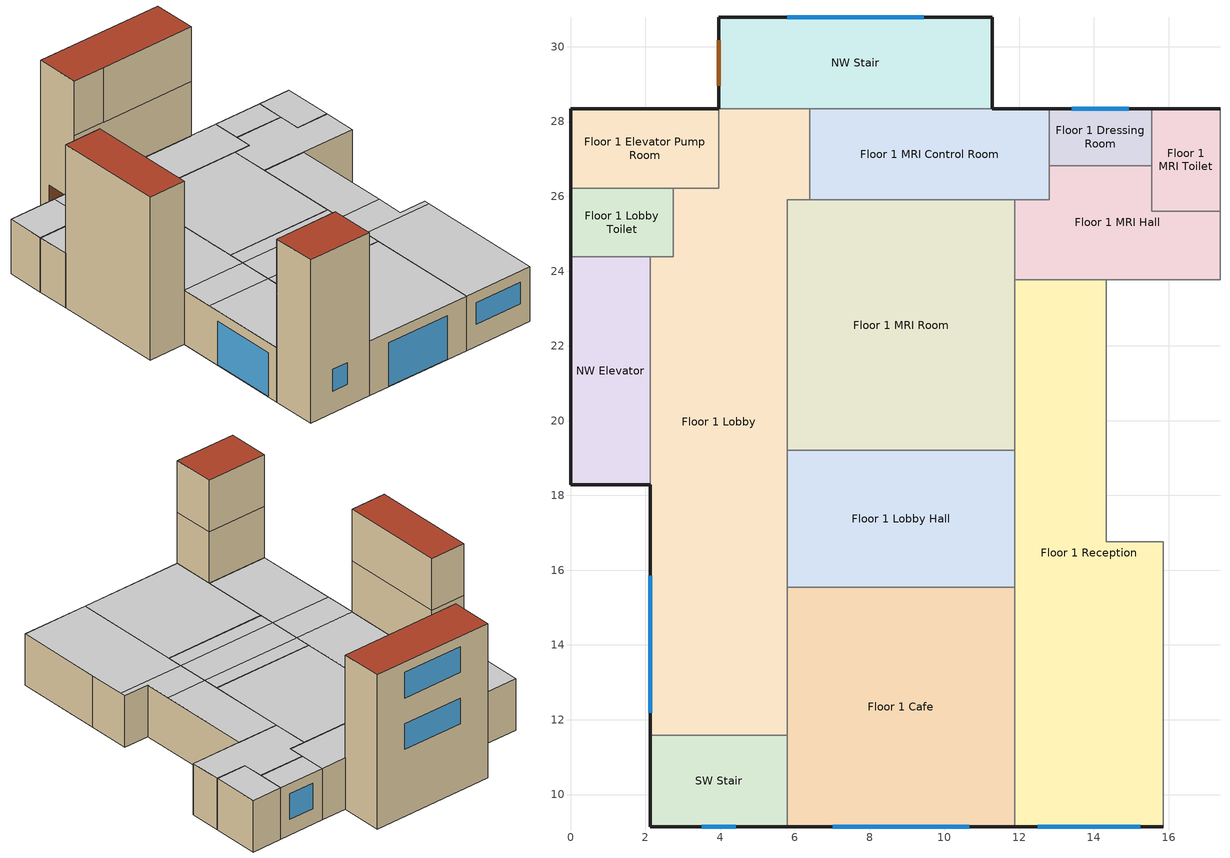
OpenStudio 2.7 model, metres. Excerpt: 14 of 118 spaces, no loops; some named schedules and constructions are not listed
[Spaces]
Floor 1 Lobby
 floor ground: 6.4,28.35 6.4,25.91 5.79,25.91 5.79,11.58 2.13,11.58 2.13,24.38 2.74,24.38 2.74,26.21 3.96,26.21 3.96,28.35 z0
 wall outside: 2.13,18.29 2.13,11.58 z0:3.05
 wall to SW Stair: 2.13,11.58 5.79,11.58 z0:3.05
 wall to Floor 1 MRI Room: 5.79,19.2 5.79,25.91 6.4,25.91 z0:3.05
 wall to Floor 1 Elevator Pump Room: 3.96,28.35 3.96,26.21 2.74,26.21 z0:3.05
 wall to Floor 1 Lobby Toilet: 2.74,26.21 2.74,24.38 2.13,24.38 z0:3.05
 wall to Floor 1 MRI Control Room: 6.4,25.91 6.4,28.35 z0:3.05
 wall to Floor 1 Cafe: 5.79,11.58 5.79,15.54 z0:3.05
 wall to Floor 1 Lobby Hall: 5.79,15.54 5.79,19.2 z0:3.05
 wall to NW Stair: 6.4,28.35 3.96,28.35 z0:3.05
 wall to NW Elevator: 2.13,24.38 2.13,18.29 z0:3.05
 window: 2.13,15.85 2.13,12.19 z0.03:2.46
 ceiling to Floor 2 Work Hall: 5.79,16.46 5.79,18.29 2.13,18.29 2.13,16.46 z3.05
 ceiling to Floor 2 Work: 5.79,18.29 5.79,25.91 6.4,25.91 6.4,28.35 3.96,28.35 3.96,26.21 2.74,26.21 2.74,24.38 2.13,24.38 2.13,18.29 z3.05
 ceiling to Floor 2 Reception: 5.79,11.58 5.79,16.46 2.13,16.46 2.13,11.58 z3.05
SW Stair
 floor ground: 5.79,11.58 5.79,9.14 2.13,9.14 2.13,11.58 z0
 wall outside: 2.13,11.58 2.13,9.14 5.79,9.14 z0:9.14
 wall to Floor 3 Undeveloped 2: 5.79,9.14 5.79,11.58 2.13,11.58 z6.1:9.14
 wall to Floor 1 Cafe: 5.79,9.14 5.79,11.58 z0:3.05
 wall to Floor 2 Reception: 5.79,9.14 5.79,11.58 2.13,11.58 z3.05:6.1
 window: 3.51,9.14 4.42,9.14 z1.22:2.44
 roof outside: 5.79,9.14 5.79,11.58 2.13,11.58 2.13,9.14 z9.14
Floor 1 Lobby Hall
 floor ground: 11.89,19.2 11.89,15.54 5.79,15.54 5.79,19.2 z0
 wall to Floor 1 MRI Room: 11.89,19.2 5.79,19.2 z0:3.05
 wall to Floor 1 Cafe: 5.79,15.54 11.89,15.54 z0:3.05
 wall to Floor 1 Reception: 11.89,15.54 11.89,19.2 z0:3.05
 ceiling to Floor 2 Work Hall: 11.89,16.46 11.89,18.29 5.79,18.29 5.79,16.46 z3.05
 ceiling to Floor 2 Work: 11.89,18.29 11.89,19.2 5.79,19.2 5.79,18.29 z3.05
 ceiling to Floor 2 Reception: 11.89,15.54 11.89,16.46 5.79,16.46 5.79,15.54 z3.05
Floor 1 MRI Hall
 floor ground: 15.54,26.82 15.54,25.6 17.37,25.6 17.37,23.77 11.89,23.77 11.89,25.91 12.8,25.91 12.8,26.82 z0
 wall to Floor 1 MRI Toilet: 17.37,25.6 15.54,25.6 15.54,26.82 z0:3.05
 wall to Floor 1 Dressing Room: 15.54,26.82 12.8,26.82 z0:3.05
 wall to Floor 1 Office: 14.33,23.77 17.37,23.77 z0:3.05
 wall to Floor 1 MRI Room: 11.89,25.91 11.89,23.77 z0:3.05
 wall to Floor 1 MRI Control Room: 12.8,26.82 12.8,25.91 11.89,25.91 z0:3.05
 wall to Floor 1 Reception: 11.89,23.77 14.33,23.77 z0:3.05
 wall to Floor 1 Procedure Room: 17.37,23.77 17.37,25.6 z0:3.05
 ceiling to Floor 2 Work: 17.37,23.77 17.37,25.6 15.54,25.6 15.54,26.82 12.8,26.82 12.8,25.91 11.89,25.91 11.89,23.77 z3.05
NW Elevator
 floor ground: 2.13,24.38 2.13,18.29 0,18.29 0,24.38 z0
 wall outside: 0,24.38 0,18.29 2.13,18.29 z0:9.14
 wall to Floor 3 Office Toilet: 2.13,24.38 0,24.38 z6.1:9.14
 wall to Floor 1 Lobby Toilet: 2.13,24.38 0,24.38 z0:3.05
 wall to Floor 3 Elevator Hall: 2.13,18.29 2.13,24.38 z6.1:9.14
 wall to Floor 2 Work Toilet: 2.13,24.38 0,24.38 z3.05:6.1
 wall to Floor 2 Work: 2.13,18.29 2.13,24.38 z3.05:6.1
 roof outside: 2.13,18.29 2.13,24.38 0,24.38 0,18.29 z9.14
Floor 1 Reception
 floor ground: 14.33,23.77 14.33,16.76 15.85,16.76 15.85,9.14 11.89,9.14 11.89,23.77 z0
 wall outside: 11.89,9.14 15.85,9.14 z0:3.05
 wall to Floor 1 Cafe: 11.89,15.54 11.89,9.14 z0:3.05
 wall to Floor 1 Reception Hall: 15.85,14.33 15.85,16.76 z0:3.05
 wall to Floor 1 Office: 15.85,16.76 14.33,16.76 14.33,23.77 z0:3.05
 wall to Floor 1 MRI Room: 11.89,23.77 11.89,19.2 z0:3.05
 wall to Floor 1 Scheduling: 15.85,9.14 15.85,14.33 z0:3.05
 window: 12.5,9.14 15.24,9.14 z1.22:2.44
 ceiling to Floor 2 Work Hall: 15.85,16.46 15.85,16.76 14.33,16.76 14.33,18.29 11.89,18.29 11.89,16.46 z3.05
 ceiling to Floor 2 Reception: 15.85,9.14 15.85,16.46 11.89,16.46 11.89,9.14 z3.05
 ceiling to Floor 2 Work: 14.33,18.29 14.33,23.77 11.89,23.77 11.89,18.29 z3.05
NW Stair
 floor ground: 11.28,30.78 11.28,28.35 3.96,28.35 3.96,30.78 z0
 wall outside: 11.28,28.35 11.28,30.78 3.96,30.78 3.96,28.35 z0:9.14
 wall to Floor 3 Office: 5.79,28.35 11.28,28.35 z6.1:9.14
 wall to Floor 1 MRI Control Room: 6.4,28.35 11.28,28.35 z0:3.05
 wall to Floor 2 Work: 3.96,28.35 11.28,28.35 z3.05:6.1
 wall to Floor 3 Elevator Hall: 3.96,28.35 5.79,28.35 z6.1:9.14
 window: 9.45,30.78 5.79,30.78 z3.96:5.49; 9.45,30.78 5.79,30.78 z7.01:8.53
 door: 3.96,30.18 3.96,28.96 z0:2.44
 roof outside: 11.28,28.35 11.28,30.78 3.96,30.78 3.96,28.35 z9.14
Floor 1 MRI Room
 floor ground: 11.89,25.91 11.89,19.2 5.79,19.2 5.79,25.91 z0
 wall to Floor 1 MRI Control Room: 11.89,25.91 6.4,25.91 z0:3.05
 ceiling to Floor 2 Work: 11.89,19.2 11.89,25.91 5.79,25.91 5.79,19.2 z3.05
Floor 1 Cafe
 floor ground: 11.89,15.54 11.89,9.14 5.79,9.14 5.79,15.54 z0
 wall outside: 5.79,9.14 11.89,9.14 z0:3.05
 window: 7.01,9.14 10.67,9.14 z0.03:2.46
 ceiling to Floor 2 Reception: 11.89,9.14 11.89,15.54 5.79,15.54 5.79,9.14 z3.05
Floor 1 Dressing Room
 floor ground: 15.54,28.35 15.54,26.82 12.8,26.82 12.8,28.35 z0
 wall outside: 15.54,28.35 12.8,28.35 z0:3.05
 wall to Floor 1 MRI Toilet: 15.54,26.82 15.54,28.35 z0:3.05
 wall to Floor 1 MRI Control Room: 12.8,28.35 12.8,26.82 z0:3.05
 window: 14.94,28.35 13.41,28.35 z0.91:2.44
 ceiling to Floor 2 Work: 15.54,26.82 15.54,28.35 12.8,28.35 12.8,26.82 z3.05
Floor 1 Elevator Pump Room
 floor ground: 3.96,28.35 3.96,26.21 0,26.21 0,28.35 z0
 wall outside: 3.96,28.35 0,28.35 0,26.21 z0:3.05
 wall to Floor 1 Lobby Toilet: 0,26.21 2.74,26.21 z0:3.05
 ceiling to Floor 2 Work: 3.96,26.21 3.96,28.35 2.74,28.35 2.74,26.21 z3.05
 ceiling to Floor 2 Janitor: 2.74,26.21 2.74,28.35 0,28.35 0,26.21 z3.05
Floor 1 Lobby Toilet
 floor ground: 2.74,26.21 2.74,24.38 0,24.38 0,26.21 z0
 wall outside: 0,26.21 0,24.38 z0:3.05
 ceiling to Floor 2 Work Toilet: 2.74,24.38 2.74,26.21 0,26.21 0,24.38 z3.05
Floor 1 MRI Control Room
 floor ground: 12.8,28.35 12.8,25.91 6.4,25.91 6.4,28.35 z0
 wall outside: 12.8,28.35 11.28,28.35 z0:3.05
 ceiling to Floor 2 Work: 12.8,25.91 12.8,28.35 6.4,28.35 6.4,25.91 z3.05
Floor 1 MRI Toilet
 floor ground: 17.37,28.35 17.37,25.6 15.54,25.6 15.54,28.35 z0
 wall outside: 17.37,28.35 15.54,28.35 z0:3.05
 wall to Floor 1 Procedure Room: 17.37,25.6 17.37,28.35 z0:3.05
 ceiling to Floor 2 Work: 17.37,25.6 17.37,28.35 15.54,28.35 15.54,25.6 z3.05
[Site]
New York-John F Kennedy Intl AP_NY_USA: Latitude {deg}=40.65; Longitude {deg}=-73.8; Time Zone {hr}=-5; Elevation {m}=5; Terrain=City
[Building]
-Outpatient-ASHRAE 169-2013-4A created: 2019-04-24 11:06:48 -0700: North Axis {deg}=0; Default Construction Set=90.1-2004 - Outpatient - ASHRAE 169-2013-4A; Standards Number of Stories=3; Standards Number of Above Ground Stories=3; Standards Building Type=Outpatient
[Site:WaterMainsTemperature]
Calculation Method=Correlation; Annual Average Outdoor Air Temperature {C}=12.4667; Maximum Difference In Monthly Average Outdoor Air Temperatures {deltaC}=25.2
[SizingPeriod:DesignDay] Barometric Pressure {Pa}=101241; Sky Clearness=0; Rain Indicator=0; Snow Indicator=0; Day of Month=21; Daylight Saving Time Indicator=0; Humidity Indicating Type=Wetbulb; Dry-Bulb Temperature Range Modifier Type=DefaultMultipliers
Name | Maximum Dry-Bulb Temperature {C} | Daily Dry-Bulb Temperature Range {deltaC} | Humidity Indicating Conditions at Maximum Dry-Bulb | Wind Speed {m/s} | Wind Direction {deg} | Month | Day Type | Solar Model Indicator | ASHRAE Taub | ASHRAE Taud
New.York-John.F.Kennedy.Intl.AP_NY_USA Ann Htg 99.6% Condns DB | -10.7 | 0 | -10.7 | 7.5 | 320 | 1 | WinterDesignDay | ASHRAEClearSky
New.York-John.F.Kennedy.Intl.AP_NY_USA Ann Clg .4% Condns DB=>MWB | 32.1 | 7.4 | 23.1 | 5.6 | 230 | 7 | SummerDesignDay | ASHRAETau | 0.541 | 1.8
[Site:GroundTemperature:BuildingSurface]
20.15, 20.07, 20.18, 20.33, 20.5, 21.55, 21.82, 21.91, 21.85, 20.84, 20.51, 20.3
[ClimateZones]
Climate Zone Institution Name 1=ASHRAE; Climate Zone Document Name 1=ANSI/ASHRAE Standard 169; Climate Zone Document Year 1=2006; Climate Zone Value 1=4A
[Material:NoMass] Thermal Absorptance=0.9; Solar Absorptance=0.7
Name | Roughness | Thermal Resistance {m2-K/W} | Visible Absorptance
CP02 CARPET PAD | VeryRough | 0.21648 | 0.8
Typical Insulation R-6.78 | Smooth | 1.19347 | 0.7
Typical Carpet Pad | Smooth | 0.21648 | 0.8
Typical Insulation R-5.89 | Smooth | 1.03652 | 0.7
Typical Insulation R-14.76 | Smooth | 2.59864 | 0.7
Typical Insulation R-0.58 | Smooth | 0.101875 | 0.7
Typical Insulation | Smooth | 0.0282222 | 0.7
[Material]
Name | Roughness | Thickness {m} | Conductivity {W/m-K} | Density {kg/m3} | Specific Heat {J/kg-K} | Thermal Absorptance | Solar Absorptance | Visible Absorptance
100mm Normalweight concrete floor | MediumSmooth | 0.1016 | 2.31 | 2322 | 832
G01 13mm gypsum board | Smooth | 0.0127 | 0.16 | 800 | 1090 | 0.9 | 0.7 | 0.5
4 in. Normalweight Concrete Floor | MediumRough | 0.1016 | 2.31 | 2322 | 832 | 0.9 | 0.7 | 0.7
25mm Stucco | Smooth | 0.0254 | 0.72 | 1856 | 840 | 0.9 | 0.7 | 0.7
5/8 in. Gypsum Board | MediumSmooth | 0.0159 | 0.16 | 800 | 1090 | 0.9 | 0.7 | 0.7
Roof Membrane | VeryRough | 0.0095 | 0.16 | 1121.29 | 1460 | 0.9 | 0.7 | 0.7
Metal Roof Surface; F08 Metal surface | Smooth | 0.0008 | 45.28 | 7824 | 500 | 0.9 | 0.7 | 0.7
6 in. Normalweight Concrete Floor | MediumRough | 0.1524 | 2.31 | 2322 | 832 | 0.9 | 0.7 | 0.7
8 in. Concrete Block Basement Wall | MediumRough | 0.2032 | 1.326 | 1842 | 912 | 0.9 | 0.7 | 0.7
G05 25mm wood | MediumSmooth | 0.0254 | 0.15 | 608 | 1630 | 0.9 | 0.5 | 0.5
[DefaultConstructionSet]
90.1-2004 - Outpatient - ASHRAE 169-2013-4A: Default Exterior Surface Constructions=Default Surface Constructions 1; Default Interior Surface Constructions=Default Surface Constructions 2; Default Ground Contact Surface Constructions=Default Surface Constructions 3; Default Exterior SubSurface Constructions=Default Sub Surface Constructions 1; Default Interior SubSurface Constructions=Default Sub Surface Constructions 2; Interior Partition Construction=Typical Interior Partition
[DefaultSurfaceConstructions]
Name | Floor Construction | Wall Construction | Roof Ceiling Construction
Default Surface Constructions 1 | Typical Insulated Exterior Mass Floor R-9.35 | Typical Insulated Steel Framed Exterior Wall R-8.06 | Typical IEAD Roof R-15.87
Default Surface Constructions 2 | Typical Interior Floor | Typical Interior Wall | Typical Interior Ceiling
Default Surface Constructions 3 | Typical Insulated Carpeted 6in Slab Floor | Typical Insulated Basement Mass Wall
[Construction]
Typical Insulated Exterior Mass Floor R-9.35: Typical Insulation R-6.78, 4 in. Normalweight Concrete Floor, Typical Carpet Pad
Typical Insulated Steel Framed Exterior Wall R-8.06: 25mm Stucco, 5/8 in. Gypsum Board, Typical Insulation R-5.89, 5/8 in. Gypsum Board
Typical IEAD Roof R-15.87: Roof Membrane, Typical Insulation R-14.76, Metal Roof Surface
Typical Interior Floor: 100mm Normalweight concrete floor, CP02 CARPET PAD
Typical Interior Wall: G01 13mm gypsum board, G01 13mm gypsum board
Typical Interior Ceiling: CP02 CARPET PAD, 100mm Normalweight concrete floor
Typical Insulated Carpeted 6in Slab Floor: 6 in. Normalweight Concrete Floor, Typical Carpet Pad
Typical Insulated Basement Mass Wall: 8 in. Concrete Block Basement Wall
U 0.57 SHGC 0.39 Dbl Ref-D Clr 6mm/6mm Air: REF D CLEAR 6MM, AIR 6MM, CLEAR 6MM
Typical Insulated Metal Door R-1.43: F08 Metal surface, Typical Insulation R-0.58
Typical Overhead Door: Typical Insulation
U 1.17 SHGC 0.49 Simple Glazing Skylight U-1.17 SHGC 0.39: U 1.17 SHGC 0.49 Simple Glazing U-1.17 SHGC 0.39
Typical Interior Window: Clear 3mm
Typical Interior Door; Typical Interior Partition: G05 25mm wood
[DefaultSubSurfaceConstructions]
Name | Fixed Window Construction | Operable Window Construction | Door Construction | Glass Door Construction | Overhead Door Construction | Skylight Construction | Tubular Daylight Dome Construction | Tubular Daylight Diffuser Construction
Default Sub Surface Constructions 1 | U 0.57 SHGC 0.39 Dbl Ref-D Clr 6mm/6mm Air | U 0.57 SHGC 0.39 Dbl Ref-D Clr 6mm/6mm Air | Typical Insulated Metal Door R-1.43 | U 0.57 SHGC 0.39 Dbl Ref-D Clr 6mm/6mm Air | Typical Overhead Door | U 1.17 SHGC 0.49 Simple Glazing Skylight U-1.17 SHGC 0.39 | Typical Interior Window | Typical Interior Window
Default Sub Surface Constructions 2 | Typical Interior Window | Typical Interior Window | Typical Interior Door
[WindowMaterial:Glazing] Optical Data Type=SpectralAverage; Infrared Transmittance at Normal Incidence=0; Front Side Infrared Hemispherical Emissivity=0.84; Conductivity {W/m-K}=0.9; Dirt Correction Factor for Solar and Visible Transmittance=1; Solar Diffusing=No
Name | Thickness {m} | Solar Transmittance at Normal Incidence | Front Side Solar Reflectance at Normal Incidence | Back Side Solar Reflectance at Normal Incidence | Visible Transmittance at Normal Incidence | Front Side Visible Reflectance at Normal Incidence | Back Side Visible Reflectance at Normal Incidence | Back Side Infrared Hemispherical Emissivity
REF D CLEAR 6MM | 0.006 | 0.429 | 0.308 | 0.379 | 0.334 | 0.453 | 0.505 | 0.82
CLEAR 6MM | 0.006 | 0.775 | 0.071 | 0.071 | 0.881 | 0.08 | 0.08 | 0.84
Clear 3mm | 0.003 | 0.837 | 0.075 | 0.075 | 0.898 | 0.081 | 0.081 | 0.84
[WindowMaterial:Gas]
AIR 6MM: Gas Type=Air; Thickness {m}=0.0063
[WindowMaterial:SimpleGlazingSystem]
U 1.17 SHGC 0.49 Simple Glazing U-1.17 SHGC 0.39: U-Factor {W/m2-K}=6.64357; Solar Heat Gain Coefficient=0.39; Visible Transmittance=0.38
[Space] Building Story=Building Story 1; Part of Total Floor Area=Yes
Name | Space Type | Thermal Zone
Floor 1 Lobby | Outpatient Lobby | Floor 1 Lobby ZN
SW Stair | Outpatient Stair | SW Stair ZN
Floor 1 Lobby Hall | Outpatient Hall | Floor 1 Lobby Hall ZN
Floor 1 Cafe | Outpatient Cafe | Floor 1 Cafe ZN
Floor 1 Lobby Toilet | Outpatient Toilet | Floor 1 Lobby Toilet ZN
Floor 1 MRI Hall | Outpatient Hall | Floor 1 MRI Hall ZN
NW Elevator | Outpatient Stair | NW Elevator ZN
Floor 1 MRI Toilet | Outpatient Toilet | Floor 1 MRI Toilet ZN
Floor 1 Reception | Outpatient Reception | Floor 1 Reception ZN
NW Stair | Outpatient Stair | NW Stair ZN
Floor 1 Elevator Pump Room | Outpatient ElevatorPumpRoom | Floor 1 Elevator Pump Room ZN
Floor 1 MRI Room | Outpatient MRI | Floor 1 MRI Room ZN
Floor 1 MRI Control Room | Outpatient MRI_Control | Floor 1 MRI Control Room ZN
Floor 1 Dressing Room | Outpatient DressingRoom | Floor 1 Dressing Room ZN
[BuildingStory]
Building Story 1: Nominal Z Coordinate {m}=0
[SpaceType] Standards Building Type=Outpatient
Name | Default Schedule Set | Design Specification Outdoor Air Object | Standards Space Type
Outpatient Cafe | Outpatient Cafe Schedule Set | Outpatient Cafe Ventilation | Cafe
Outpatient DressingRoom | Outpatient DressingRoom Schedule Set | Outpatient DressingRoom Ventilation | DressingRoom
Outpatient ElevatorPumpRoom | Outpatient ElevatorPumpRoom Schedule Set | Outpatient ElevatorPumpRoom Ventilation | ElevatorPumpRoom
Outpatient Hall | Outpatient Hall Schedule Set | Outpatient Hall Ventilation | Hall
Outpatient Lobby | Outpatient Lobby Schedule Set | Outpatient Lobby Ventilation | Lobby
Outpatient MRI | Outpatient MRI Schedule Set | Outpatient MRI Ventilation | MRI
Outpatient MRI_Control | Outpatient MRI_Control Schedule Set | Outpatient MRI_Control Ventilation | MRI_Control
Outpatient Stair | Outpatient Stair Schedule Set | Outpatient Stair Ventilation | Stair
Outpatient Toilet | Outpatient Toilet Schedule Set | Outpatient Toilet Ventilation | Toilet
Outpatient Reception | Outpatient Reception Schedule Set | Outpatient Reception Ventilation | Reception
[People] Work Efficiency Schedule=Work Efficiency Schedule; Clothing Insulation Schedule=Clothing Schedule; Air Velocity Schedule=Air Velocity Schedule; Multiplier=1
Name | People Definition | Space or SpaceType
Outpatient Cafe People | Outpatient Cafe People Definition | Outpatient Cafe
Outpatient Lobby People | Outpatient Lobby People Definition | Outpatient Lobby
Outpatient MRI People | Outpatient MRI People Definition | Outpatient MRI
Outpatient Reception People | Outpatient Reception People Definition | Outpatient Reception
[Lights] Fraction Replaceable=1
Name | Lights Definition | Space or SpaceType
Outpatient Cafe Lights | Outpatient Cafe Lights Definition | Outpatient Cafe
Outpatient ElevatorPumpRoom Lights | Outpatient ElevatorPumpRoom Lights Definition | Outpatient ElevatorPumpRoom
Outpatient Hall Lights | Outpatient Hall Lights Definition | Outpatient Hall
Outpatient Lobby Lights | Outpatient Lobby Lights Definition | Outpatient Lobby
Outpatient MRI Lights | Outpatient MRI Lights Definition | Outpatient MRI
Outpatient Reception Lights | Outpatient Reception Lights Definition | Outpatient Reception
Outpatient Stair Lights | Outpatient Stair Lights Definition | Outpatient Stair
Outpatient Toilet Lights | Outpatient Toilet Lights Definition | Outpatient Toilet
[ElectricEquipment:Definition]
Elevator Pump Room Electric Equipment Definition: Design Level Calculation Method=EquipmentLevel; Design Level {W}=48165; Fraction Latent=0; Fraction Radiant=0.1; Fraction Lost=0.9
[ElectricEquipment]
Name | Electric Equipment Definition | Space or SpaceType | Schedule
Outpatient Cafe Elec Equip | Outpatient Cafe Elec Equip Definition | Outpatient Cafe
Outpatient ElevatorPumpRoom Elec Equip | Outpatient ElevatorPumpRoom Elec Equip Definition | Outpatient ElevatorPumpRoom
Outpatient Hall Elec Equip | Outpatient Hall Elec Equip Definition | Outpatient Hall
Outpatient Lobby Elec Equip | Outpatient Lobby Elec Equip Definition | Outpatient Lobby
Outpatient MRI Elec Equip | Outpatient MRI Elec Equip Definition | Outpatient MRI
Outpatient Reception Elec Equip | Outpatient Reception Elec Equip Definition | Outpatient Reception
Outpatient Stair Elec Equip | Outpatient Stair Elec Equip Definition | Outpatient Stair
Outpatient Toilet Elec Equip | Outpatient Toilet Elec Equip Definition | Outpatient Toilet
Elevator Pump Room Elevator Equipment | Elevator Pump Room Electric Equipment Definition | Floor 1 Elevator Pump Room | OutPatientHealthCare BLDG_ELEVATORS
[DesignSpecification:OutdoorAir] Outdoor Air Flow per Person {m3/s-person}=0; Outdoor Air Flow Rate {m3/s}=0; Outdoor Air Flow Air Changes per Hour {1/hr}=0
Name | Outdoor Air Method | Outdoor Air Flow per Floor Area {m3/s-m2}
Outpatient Cafe Ventilation | Sum | 0.0101488
Outpatient ElevatorPumpRoom Ventilation; Outpatient Toilet Ventilation |  | 0
Outpatient Hall Ventilation; Outpatient Stair Ventilation | Sum | 0.000254
Outpatient Lobby Ventilation | Sum | 0.000762
Outpatient MRI Ventilation | Sum | 0.001524
Outpatient Reception Ventilation | Sum | 0.00228371
[DefaultScheduleSet] Number of People Schedule=OutPatientHealthCare BLDG_OCC_SCH; People Activity Level Schedule=OutPatientHealthCare ACTIVITY_SCH; Infiltration Schedule=OutPatientHealthCare INFIL_SCH
Name | Lighting Schedule | Electric Equipment Schedule
Outpatient Cafe Schedule Set; Outpatient Lobby Schedule Set; Outpatient MRI Schedule Set; Outpatient Reception Schedule Set; Outpatient Toilet Schedule Set | OutPatientHealthCare BLDG_LIGHT_SCH | OutPatientHealthCare BLDG_EQUIP_SCH_BASE
Outpatient ElevatorPumpRoom Schedule Set | OutPatientHealthCare BLDG_LIGHT_STORAGE_SCH | OutPatientHealthCare ELEV_LIGHT_FAN_SCH_24_7
Outpatient Hall Schedule Set; Outpatient Stair Schedule Set | OutPatientHealthCare BLDG_LIGHT_CORRIDOR_SCH | OutPatientHealthCare BLDG_EQUIP_SCH_BASE
[ThermostatSetpoint:DualSetpoint] Heating Setpoint Temperature Schedule=OutPatientHealthCare HTGSETP_SCH_YES_OPTIMUM; Cooling Setpoint Temperature Schedule=OutPatientHealthCare CLGSETP_SCH_NO_SETBACK
Outpatient Cafe Thermostat 1; Outpatient DressingRoom Thermostat 1; Outpatient ElevatorPumpRoom Thermostat 1; Outpatient Lobby Thermostat 1; Outpatient Hall Thermostat 2; Outpatient Toilet Thermostat 1; Outpatient MRI_Control Thermostat 1; Outpatient Hall Thermostat 4; Outpatient MRI Thermostat 1; Outpatient Toilet Thermostat 2; Outpatient Reception Thermostat 1; Outpatient Stair Thermostat 2; Outpatient Stair Thermostat 3; Outpatient Stair Thermostat 4
[SpaceInfiltration:DesignFlowRate] Schedule=OutPatientHealthCare INFIL_SCH; Design Flow Rate Calculation Method=Flow/ExteriorArea; Constant Term Coefficient=0; Temperature Term Coefficient=0; Velocity Term Coefficient=0.224; Velocity Squared Term Coefficient=0
Name | Space or SpaceType | Flow per Exterior Surface Area {m3/s-m2}
Floor 1 Cafe Infiltration | Floor 1 Cafe | 0.00102523
Floor 1 Dressing Room Infiltration | Floor 1 Dressing Room | 0.00102523
Floor 1 Elevator Pump Room Infiltration | Floor 1 Elevator Pump Room | 0.00102523
Floor 1 Lobby Infiltration | Floor 1 Lobby | 0.00102523
Floor 1 Lobby Toilet Infiltration | Floor 1 Lobby Toilet | 0.00102523
Floor 1 MRI Control Room Infiltration | Floor 1 MRI Control Room | 0.00102523
Floor 1 MRI Toilet Infiltration | Floor 1 MRI Toilet | 0.00102523
Floor 1 Reception Infiltration | Floor 1 Reception | 0.00102523
NW Elevator Infiltration | NW Elevator | 0.000874145
NW Stair Infiltration | NW Stair | 0.000883821
SW Stair Infiltration | SW Stair | 0.000883821
[ThermalZone] Use Ideal Air Loads=No
Name | Thermostat
Floor 1 Cafe ZN | Outpatient Cafe Thermostat 1
Floor 1 Dressing Room ZN | Outpatient DressingRoom Thermostat 1
Floor 1 Elevator Pump Room ZN | Outpatient ElevatorPumpRoom Thermostat 1
Floor 1 Lobby ZN | Outpatient Lobby Thermostat 1
Floor 1 Lobby Hall ZN | Outpatient Hall Thermostat 2
Floor 1 Lobby Toilet ZN | Outpatient Toilet Thermostat 1
Floor 1 MRI Control Room ZN | Outpatient MRI_Control Thermostat 1
Floor 1 MRI Hall ZN | Outpatient Hall Thermostat 4
Floor 1 MRI Room ZN | Outpatient MRI Thermostat 1
Floor 1 MRI Toilet ZN | Outpatient Toilet Thermostat 2
Floor 1 Reception ZN | Outpatient Reception Thermostat 1
NW Elevator ZN | Outpatient Stair Thermostat 2
NW Stair ZN | Outpatient Stair Thermostat 3
SW Stair ZN | Outpatient Stair Thermostat 4
[InternalMass:Definition]
Internal Mass Definition 1: Construction=InteriorFurnishings; Design Level Calculation Method=SurfaceArea/Area; Surface Area per Space Floor Area=2
[InternalMass] Internal Mass Definition=Internal Mass Definition 1; Multiplier=1
Name | Space or SpaceType
NW Stair Mass | NW Stair
Floor 1 Cafe Mass | Floor 1 Cafe
SW Stair Mass | SW Stair
Floor 1 Lobby Toilet Mass | Floor 1 Lobby Toilet
Floor 1 Elevator Pump Room Mass | Floor 1 Elevator Pump Room
Floor 1 Lobby Mass | Floor 1 Lobby
Floor 1 Lobby Hall Mass | Floor 1 Lobby Hall
Floor 1 MRI Hall Mass | Floor 1 MRI Hall
NW Elevator Mass | NW Elevator
Floor 1 MRI Toilet Mass | Floor 1 MRI Toilet
Floor 1 Reception Mass | Floor 1 Reception
Floor 1 MRI Room Mass | Floor 1 MRI Room
Floor 1 MRI Control Room Mass | Floor 1 MRI Control Room
Floor 1 Dressing Room Mass | Floor 1 Dressing Room
[Exterior:Lights:Definition]
NonDimming Exterior Lights Def: Design Level {W}=14442
[Exterior:Lights]
NonDimming Exterior Lights Def: Exterior Lights Definition=NonDimming Exterior Lights Def; Schedule=OutPatientHealthCare Exterior_Lgt_ALWAYS_ON; Control Option=AstronomicalClock
